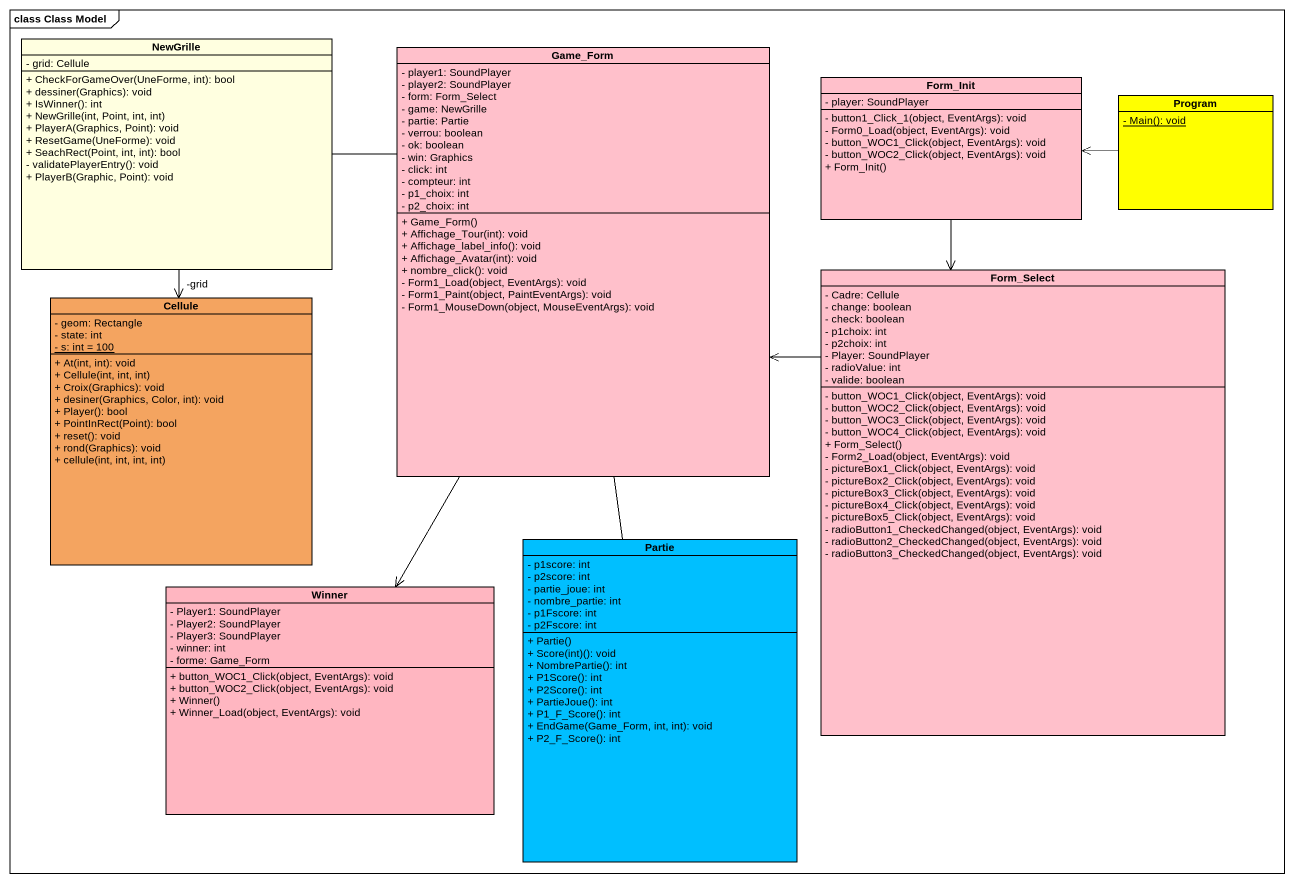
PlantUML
@startuml
mainframe class Class Model
hide circle
hide empty members
skinparam classAttributeIconSize 0
class NewGrille #FFFFE0 {
  - grid: Cellule
  + CheckForGameOver(UneForme, int): bool
  + dessiner(Graphics): void
  + IsWinner(): int
  + NewGrille(int, Point, int, int)
  + PlayerA(Graphics, Point): void
  + ResetGame(UneForme): void
  + SeachRect(Point, int, int): bool
  - validatePlayerEntry(): void
  + PlayerB(Graphic, Point): void
}
class Game_Form #FFC0CB {
  - player1: SoundPlayer
  - player2: SoundPlayer
  - form: Form_Select
  - game: NewGrille
  - partie: Partie
  - verrou: boolean
  - ok: boolean
  - win: Graphics
  - click: int
  - compteur: int
  - p1_choix: int
  - p2_choix: int
  + Game_Form()
  + Affichage_Tour(int): void
  + Affichage_label_info(): void
  + Affichage_Avatar(int): void
  + nombre_click(): void
  - Form1_Load(object, EventArgs): void
  - Form1_Paint(object, PaintEventArgs): void
  - Form1_MouseDown(object, MouseEventArgs): void
}
class Form_Init #FFC0CB {
  - player: SoundPlayer
  - button1_Click_1(object, EventArgs): void
  - Form0_Load(object, EventArgs): void
  - button_WOC1_Click(object, EventArgs): void
  - button_WOC2_Click(object, EventArgs): void
  + Form_Init()
}
class Program #FFFF00 {
  {static} - Main(): void
}
class Cellule #F4A460 {
  - geom: Rectangle
  - state: int
  {static} - s: int = 100
  + At(int, int): void
  + Cellule(int, int, int)
  + Croix(Graphics): void
  + desiner(Graphics, Color, int): void
  + Player(): bool
  + PointInRect(Point): bool
  + reset(): void
  + rond(Graphics): void
  + cellule(int, int, int, int)
}
class Form_Select #FFC0CB {
  - Cadre: Cellule
  - change: boolean
  - check: boolean
  - p1choix: int
  - p2choix: int
  - Player: SoundPlayer
  - radioValue: int
  - valide: boolean
  - button_WOC1_Click(object, EventArgs): void
  - button_WOC2_Click(object, EventArgs): void
  - button_WOC3_Click(object, EventArgs): void
  - button_WOC4_Click(object, EventArgs): void
  + Form_Select()
  - Form2_Load(object, EventArgs): void
  - pictureBox1_Click(object, EventArgs): void
  - pictureBox2_Click(object, EventArgs): void
  - pictureBox3_Click(object, EventArgs): void
  - pictureBox4_Click(object, EventArgs): void
  - pictureBox5_Click(object, EventArgs): void
  - radioButton1_CheckedChanged(object, EventArgs): void
  - radioButton2_CheckedChanged(object, EventArgs): void
  - radioButton3_CheckedChanged(object, EventArgs): void
}
class Partie #00BFFF {
  - p1score: int
  - p2score: int
  - partie_joue: int
  - nombre_partie: int
  - p1Fscore: int
  - p2Fscore: int
  + Partie()
  + Score(int)(): void
  + NombrePartie(): int
  + P1Score(): int
  + P2Score(): int
  + PartieJoue(): int
  + P1_F_Score(): int
  + EndGame(Game_Form, int, int): void
  + P2_F_Score(): int
}
class Winner #FFB6C1 {
  - Player1: SoundPlayer
  - Player2: SoundPlayer
  - Player3: SoundPlayer
  - winner: int
  - forme: Game_Form
  + button_WOC1_Click(object, EventArgs): void
  + button_WOC2_Click(object, EventArgs): void
  + Winner()
  + Winner_Load(object, EventArgs): void
}
NewGrille --> "-grid" Cellule
Game_Form -left- NewGrille
Game_Form -- Partie
Game_Form --> Winner
Form_Init --> Form_Select
Program -left-> Form_Init
Form_Select -left-> Game_Form
@enduml
